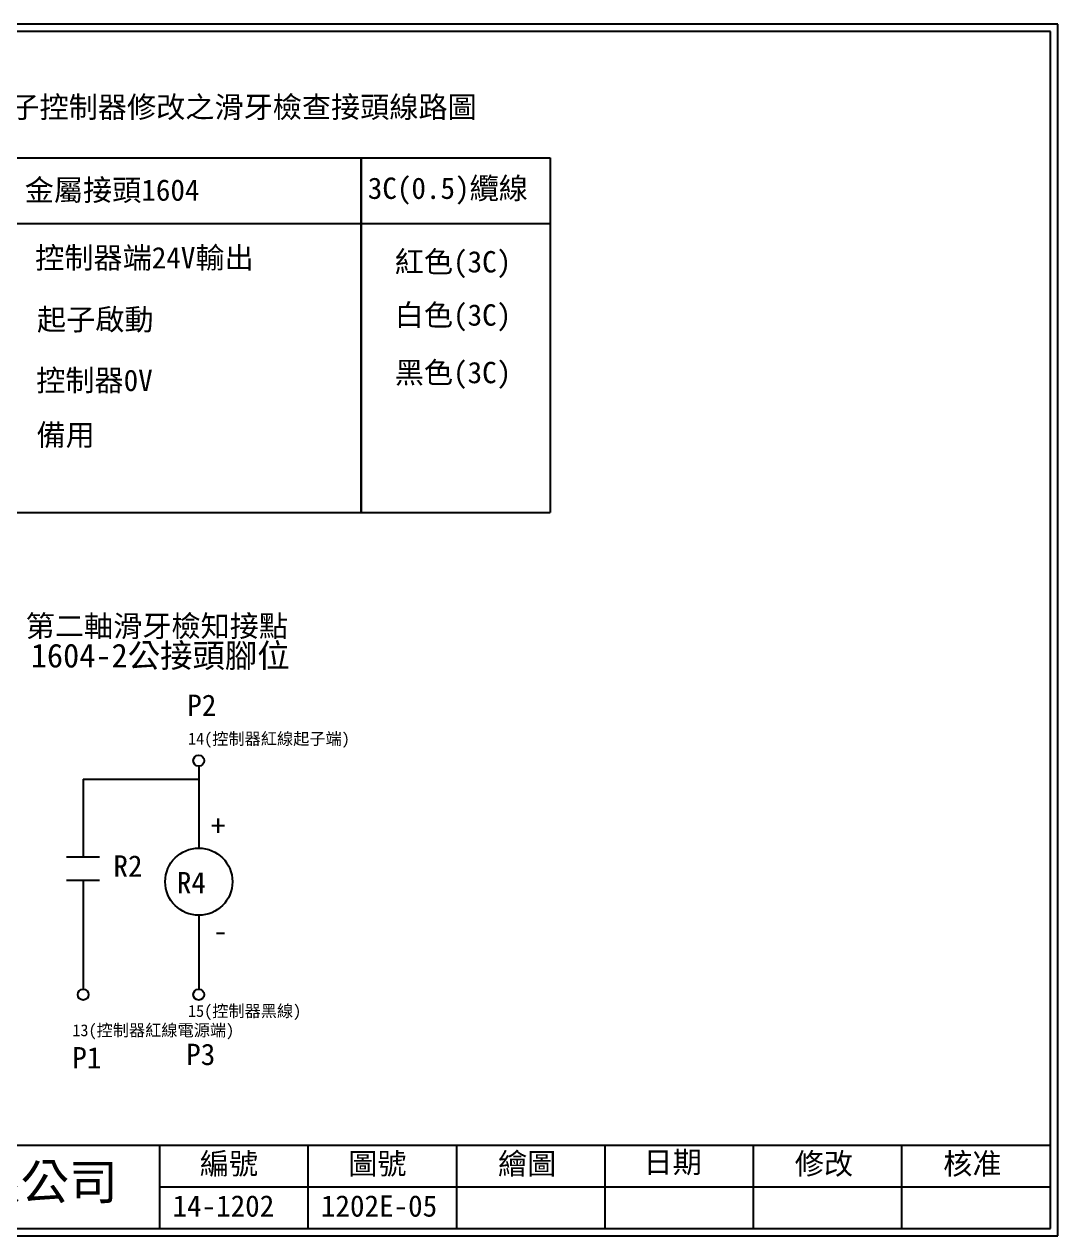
# Model space of a CAD drawing. Extents: x 926 to 1213, y 3 to 207.
# Drawn here: x 1038.6 to 1212.7, y 3 to 207 of the extents above; entities that cross this region are included whole.
import ezdxf

# ---------------------------------------------------------------- set-up
doc = ezdxf.new("R2010")
doc.units = 0
doc.layers.get('0').update_dxf_attribs({"linetype": 'CONTINUOUS'})
doc.layers.add('圖框層', color=7, linetype='CONTINUOUS')
doc.layers.add('標尺寸層', color=3, linetype='CONTINUOUS')
doc.styles.add('CNS', font='romanc.shx', dxfattribs={"bigfont": 'chineset.shx'})
doc.styles.add('STSL', font='kaiu.ttf')

msp = doc.modelspace()

# ---------------------------------------------------------------- linework, layer by layer
at = {"color": 7}
msp.add_line((1048.56, 79.87), (1068.04, 79.87), dxfattribs=at)
at = {"layer": '圖框層', "color": 7}
for p, q in [((1212.74, 206.97), (925.74, 206.97)), ((1212.74, 3), (1212.74, 206.97)), ((1211.49, 205.72), (926.99, 205.72)), ((1211.49, 4.25), (1211.49, 205.72)), ((926.99, 18.25), (1211.49, 18.25)), ((1061.49, 4.25), (1061.49, 18.25)), ((1086.49, 4.25), (1086.49, 18.25)), ((1111.49, 4.25), (1111.49, 18.25)), ((1136.49, 4.25), (1136.49, 18.25)), ((1161.49, 4.25), (1161.49, 18.25)), ((1186.49, 4.25), (1186.49, 18.25)), ((1061.49, 11.25), (1211.49, 11.25)), ((926.99, 4.25), (1211.49, 4.25)), ((925.74, 3), (1212.74, 3))]:
    msp.add_line(p, q, dxfattribs=at)
at = {"layer": '標尺寸層', "color": 7}
for p, q in [((1095.39, 124.77), (1095.39, 184.49)), ((1095.39, 184.49), (1127.25, 184.49)), ((1127.25, 184.49), (1127.25, 124.77)), ((1014.06, 173.4), (1127.25, 173.4)), ((1014.06, 124.77), (1127.25, 124.77)), ((1068.04, 82.07), (1068.04, 68.27)), ((1048.56, 79.87), (1048.56, 68.27)), ((1048.56, 68.27), (1048.56, 66.81)), ((1045.78, 66.81), (1051.34, 66.81)), ((1045.78, 62.84), (1051.34, 62.84)), ((1048.56, 62.84), (1048.56, 44.52)), ((1068.04, 56.95), (1068.04, 44.52))]:
    msp.add_line(p, q, dxfattribs=at)
msp.add_lwpolyline([(1014.06, 124.77), (1014.06, 184.49), (1095.39, 184.49), (1095.39, 124.77)], dxfattribs=at)
for centre, radius in [((1068.04, 82.99), 0.92), ((1068.04, 62.61), 5.66), ((1048.56, 43.6), 0.92), ((1068.04, 43.6), 0.92)]:
    msp.add_circle(centre, radius, dxfattribs=at)

# ---------------------------------------------------------------- texts
at = {"color": 1, "insert": (1039.74, 102.68), "char_height": 4, "width": 47.4143, "attachment_point": 1, "style": 'CNS'}
msp.add_mtext('{\\fDFKai-SB|b0|i0|c136|p65;1604-2公接頭腳位}', dxfattribs=at)
at = {"layer": '圖框層', "color": 4, "style": 'STSL'}
for s, height, p in [('電動起子控制器修改之滑牙檢查接頭線路圖 ', 3.6, (1021.57, 191.23)), ('3C(0.5)纜線', 3.6, (1096.51, 177.56)), ('金屬接頭1604', 3.6, (1038.72, 177.25)), ('控制器端24V輸出', 3.6, (1040.48, 165.86)), ('紅色(3C)', 3.6, (1101.05, 165.18)), ('起子啟動', 3.6, (1040.78, 155.46)), ('白色(3C)', 3.6, (1101.05, 156.22)), ('控制器0V', 3.6, (1040.65, 145.22)), ('黑色(3C)', 3.6, (1101.05, 146.53)), ('備用', 3.6, (1040.7, 136.03)), ('第二軸滑牙檢知接點 ', 3.6, (1038.88, 103.85)), ('+', 3.6, (1070.08, 70.22)), ('R2', 3.6, (1053.66, 63.45)), ('R4', 3.6, (1064.34, 60.65)), ('-', 3.6, (1070.46, 52.53)), ('編號', 3.6, (1068.21, 13.34)), ('圖號', 3.6, (1093.21, 13.34)), ('繪圖', 3.6, (1118.44, 13.34)), ('日期', 3.6, (1142.96, 13.59)), ('修改', 3.6, (1168.44, 13.34)), ('核准', 3.6, (1193.44, 13.34)), ('泓陞自動化科技有限公司', 6, (964.35, 9.08)), ('14-1202', 3.6, (1063.61, 6.22)), ('1202E-05', 3.6, (1088.61, 6.22))]:
    msp.add_text(s, height=height, dxfattribs=at).set_placement(p)
at = {"layer": '圖框層', "color": 1, "style": 'STSL'}
for s, p in [('P2', (1066.1, 90.52)), ('P1', (1046.74, 31.18)), ('P3', (1065.92, 31.74))]:
    msp.add_text(s, height=3.6, dxfattribs=at).set_placement(p)
at = {"layer": '圖框層', "style": 'STSL'}
for s, p in [('14(控制器紅線起子端)', (1066.22, 85.68)), ('15(控制器黑線)', (1066.22, 39.85)), ('13(控制器紅線電源端)', (1046.74, 36.6))]:
    msp.add_text(s, height=2, dxfattribs=at).set_placement(p)

doc.saveas('drawing.dxf')
